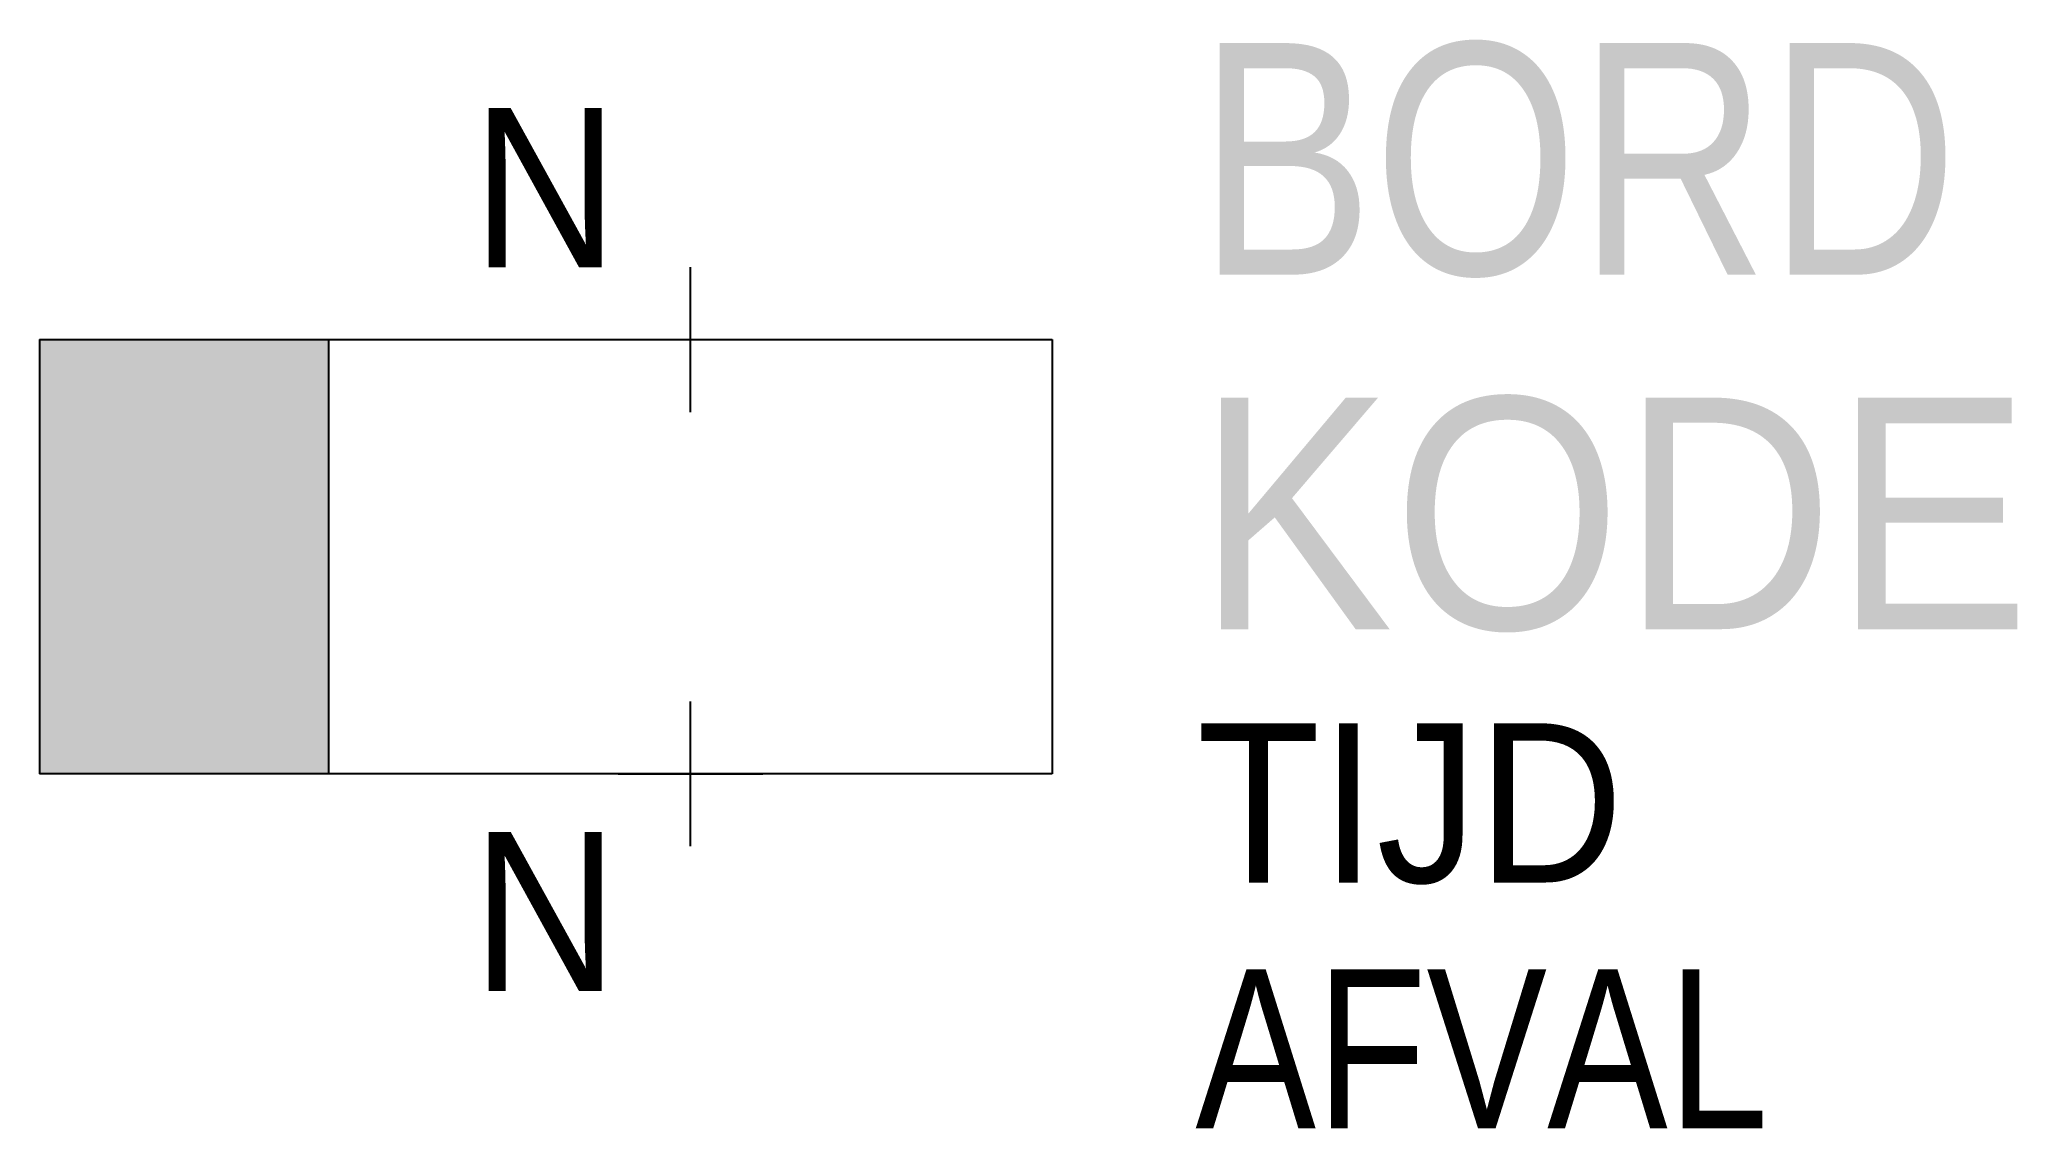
# Model space of a CAD drawing. Extents: x 76 to 103.3, y 175.1 to 190.1.
import ezdxf
from ezdxf.enums import TextEntityAlignment as Align

# ---------------------------------------------------------------- set-up
doc = ezdxf.new("R2010")
doc.units = 0
doc.header["$PDMODE"] = 2
doc.linetypes.add('DASHED', pattern=[0])
for name, color, linetype in [('1', 8, 'CONTINUOUS'), ('10', 8, 'DASHED'), ('11', 30, 'DASHED'), ('12', 30, 'DASHED'), ('3', 30, 'CONTINUOUS'), ('C', 7, 'CONTINUOUS')]:
    doc.layers.add(name, color=color, linetype=linetype)

msp = doc.modelspace()

# ---------------------------------------------------------------- linework, layer by layer
at = {"layer": '1', "color": 0}
msp.add_line((80, 180), (80, 186), dxfattribs=at)
msp.add_solid([(76, 186.002), (80, 186.002), (76, 180), (80, 180)], dxfattribs=at)
at = {"layer": '3', "color": 0}
for p, q in [((76, 186), (90, 186)), ((76, 186), (76, 180)), ((90, 186), (90, 180)), ((90, 180), (76, 180))]:
    msp.add_line(p, q, dxfattribs=at)
at = {"layer": 'C', "color": 0}
for p in [(85, 186), (85, 180)]:
    msp.add_point(p, dxfattribs=at)

# ---------------------------------------------------------------- texts
at = {"layer": '1', "color": 0, "width": 0.85}
msp.add_text('AFVAL', height=2.2, dxfattribs=at).set_placement((91.98, 175.102))
at = {"layer": '1', "color": 0, "width": 0.95}
msp.add_attdef('TIJD', (92, 178.5), '', height=2.2, dxfattribs=at)
at = {"layer": '10', "color": 0, "width": 0.95}
for p in [(84, 187), (84, 177)]:
    msp.add_attdef('N', text='', height=2.2, dxfattribs=at).set_placement(p, align=Align.RIGHT)
at = {"layer": '11', "color": 0, "width": 0.85}
msp.add_attdef('BORD', (92.016, 186.898), '', height=3.2, dxfattribs=at)
at = {"layer": '12', "color": 0, "width": 0.95}
msp.add_attdef('KODE', (92, 182), '-K', height=3.2, dxfattribs=at)

doc.saveas('drawing.dxf')
